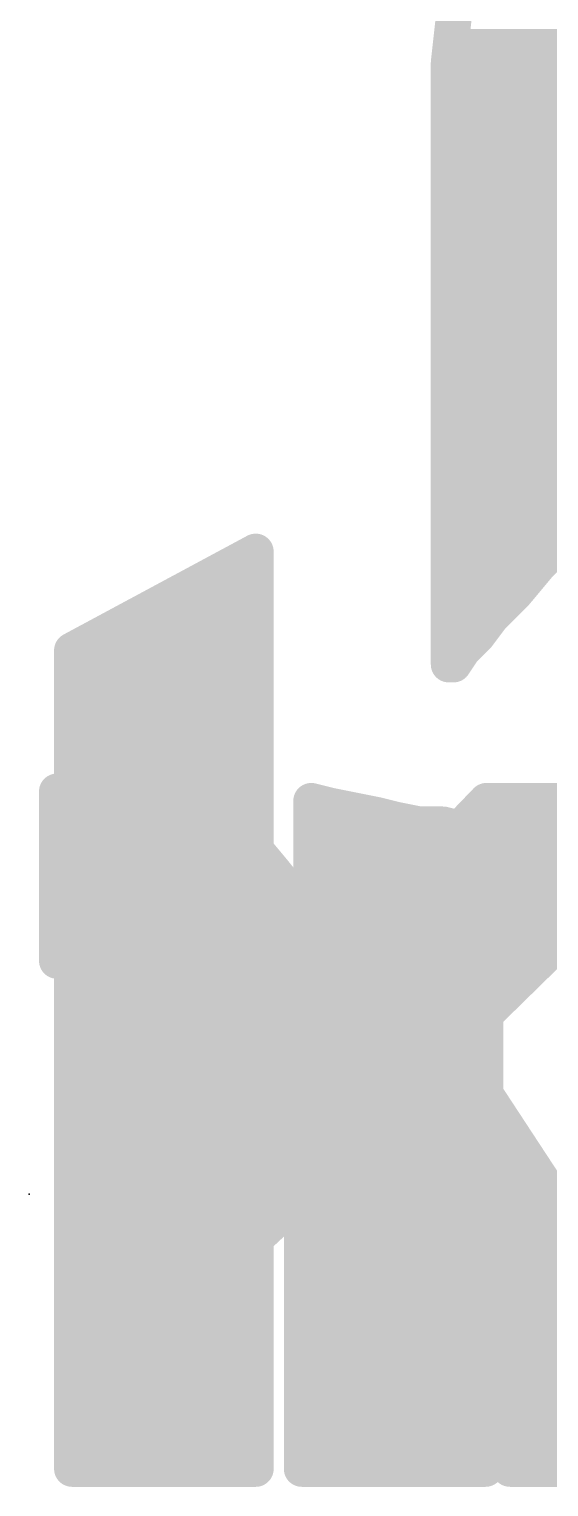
# Model space of a CAD drawing. Extents: x -31.8 to 54.9, y -10.7 to 32.8.
# Drawn here: x 12.7 to 13.803, y 20.714 to 23.812 of the extents above; entities that cross this region are included whole.
import ezdxf

# ---------------------------------------------------------------- set-up
doc = ezdxf.new("R2010")
doc.units = 0
for name, color, linetype in [('21', 41, 'CONTINUOUS'), ('22', 40, 'CONTINUOUS'), ('23', 53, 'CONTINUOUS'), ('24', 53, 'CONTINUOUS')]:
    doc.layers.add(name, color=color, linetype=linetype)

msp = doc.modelspace()

# ---------------------------------------------------------------- linework, layer by layer
at = {"layer": '21', "const_width": 0.0762}
for points in [[(13.611, 23.922), (13.591, 23.742)], [(13.5946, 23.7744), (15.2567, 23.7744)], [(13.591, 23.742), (13.591, 22.462)], [(13.591, 23.6982), (15.2355, 23.6982)], [(13.591, 23.622), (15.1977, 23.622)], [(13.591, 23.5458), (15.1553, 23.5458)], [(13.591, 23.4696), (15.1058, 23.4696)], [(13.591, 23.3934), (15.0424, 23.3934)], [(13.591, 23.3172), (14.9641, 23.3172)], [(13.591, 23.241), (14.866, 23.241)], [(13.591, 23.1648), (14.708, 23.1648)], [(13.591, 23.0886), (14.1987, 23.0886)], [(13.591, 23.0124), (14.0965, 23.0124)], [(13.591, 22.9362), (14.0245, 22.9362)], [(13.591, 22.86), (13.949, 22.86)], [(13.841, 22.732), (13.891, 22.802)], [(13.591, 22.7838), (13.878, 22.7838)], [(13.591, 22.7076), (13.8166, 22.7076)], [(13.781, 22.672), (13.841, 22.732)], [(12.791, 22.492), (13.181, 22.702)], [(13.181, 22.702), (13.181, 21.662)], [(13.731, 22.612), (13.781, 22.672)], [(13.0499, 22.6314), (13.181, 22.6314)], [(13.591, 22.6314), (13.7472, 22.6314)], [(13.681, 22.562), (13.731, 22.612)], [(12.9084, 22.5552), (13.181, 22.5552)], [(13.591, 22.5552), (13.6759, 22.5552)], [(13.651, 22.522), (13.681, 22.562)], [(13.621, 22.492), (13.651, 22.522)], [(12.791, 20.752), (12.791, 22.492)], [(13.601, 22.462), (13.621, 22.492)], [(12.791, 22.479), (13.181, 22.479)], [(13.591, 22.479), (13.6123, 22.479)], [(13.591, 22.462), (13.601, 22.462)], [(12.791, 22.4028), (13.181, 22.4028)], [(12.791, 22.3266), (13.181, 22.3266)], [(12.791, 22.2504), (13.181, 22.2504)], [(12.791, 22.1742), (13.181, 22.1742)], [(13.181, 21.662), (13.671, 22.172)], [(14.131, 22.172), (13.601, 21.652)], [(13.671, 22.172), (14.131, 22.172)], [(12.791, 22.098), (13.181, 22.098)], [(13.5999, 22.098), (14.0556, 22.098)], [(12.791, 22.0218), (13.181, 22.0218)], [(13.5267, 22.0218), (13.9779, 22.0218)], [(12.791, 21.9456), (13.181, 21.9456)], [(13.4535, 21.9456), (13.9002, 21.9456)], [(12.791, 21.8694), (13.181, 21.8694)], [(13.3803, 21.8694), (13.8226, 21.8694)], [(12.791, 21.7932), (13.181, 21.7932)], [(13.3071, 21.7932), (13.7449, 21.7932)], [(12.791, 21.717), (13.181, 21.717)], [(13.2338, 21.717), (13.6673, 21.717)], [(13.601, 21.652), (14.191, 20.752)], [(12.791, 21.6408), (13.6083, 21.6408)], [(12.791, 21.5646), (13.6583, 21.5646)], [(12.791, 21.4884), (13.7082, 21.4884)], [(12.791, 21.4122), (13.7582, 21.4122)], [(13.331, 21.382), (13.181, 21.242)], [(13.721, 20.752), (13.331, 21.382)], [(12.791, 21.336), (13.2817, 21.336)], [(13.3595, 21.336), (13.8082, 21.336)], [(12.791, 21.2598), (13.2001, 21.2598)], [(13.4067, 21.2598), (13.8581, 21.2598)], [(13.181, 21.242), (13.181, 20.752)], [(12.791, 21.1836), (13.181, 21.1836)], [(13.4538, 21.1836), (13.9081, 21.1836)], [(12.791, 21.1074), (13.181, 21.1074)], [(13.501, 21.1074), (13.958, 21.1074)], [(12.791, 21.0312), (13.181, 21.0312)], [(13.5482, 21.0312), (14.008, 21.0312)], [(12.791, 20.955), (13.181, 20.955)], [(13.5953, 20.955), (14.0579, 20.955)], [(12.791, 20.8788), (13.181, 20.8788)], [(13.6425, 20.8788), (14.1079, 20.8788)], [(12.791, 20.8026), (13.181, 20.8026)], [(13.6897, 20.8026), (14.1578, 20.8026)], [(13.181, 20.752), (12.791, 20.752)], [(14.191, 20.752), (13.721, 20.752)]]:
    msp.add_lwpolyline(points, dxfattribs=at)
at = {"layer": '21', "const_width": 0.0381}
for points in [[(13.5946, 23.7934, 1), (13.5946, 23.7553)], [(13.6101, 23.742, 1), (13.572, 23.742)], [(13.5721, 23.7441, 1), (13.6099, 23.7399)], [(13.591, 23.7172, 1), (13.591, 23.6791)], [(13.591, 23.641, 1), (13.591, 23.6029)], [(13.591, 23.5648, 1), (13.591, 23.5267)], [(13.591, 23.4886, 1), (13.591, 23.4505)], [(13.591, 23.4124, 1), (13.591, 23.3743)], [(13.591, 23.3362, 1), (13.591, 23.2981)], [(13.591, 23.26, 1), (13.591, 23.2219)], [(13.591, 23.1838, 1), (13.591, 23.1457)], [(13.591, 23.1076, 1), (13.591, 23.0695)], [(13.591, 23.0314, 1), (13.591, 22.9933)], [(13.591, 22.9552, 1), (13.591, 22.9171)], [(13.591, 22.879, 1), (13.591, 22.8409)], [(13.591, 22.8028, 1), (13.591, 22.7647)], [(13.591, 22.7266, 1), (13.591, 22.6885)], [(13.8166, 22.6885, 1), (13.8166, 22.7266)], [(13.8255, 22.7431, 1), (13.8565, 22.7209)], [(13.2001, 22.702, 1), (13.162, 22.702)], [(13.19, 22.6852, 1), (13.172, 22.7188)], [(13.7675, 22.6855, 1), (13.7945, 22.6585)], [(13.7956, 22.6598, 1), (13.7664, 22.6842)], [(13.0499, 22.6505, 1), (13.0499, 22.6124)], [(13.181, 22.6124, 1), (13.181, 22.6505)], [(13.591, 22.6505, 1), (13.591, 22.6124)], [(13.7472, 22.6124, 1), (13.7472, 22.6505)], [(13.7164, 22.6242, 1), (13.7456, 22.5998)], [(13.7445, 22.5985, 1), (13.7175, 22.6255)], [(12.9084, 22.5743, 1), (12.9084, 22.5362)], [(13.181, 22.5362, 1), (13.181, 22.5743)], [(13.591, 22.5743, 1), (13.591, 22.5362)], [(13.6675, 22.5755, 1), (13.6945, 22.5485)], [(13.6962, 22.5506, 1), (13.6658, 22.5734)], [(13.6759, 22.5362, 1), (13.6759, 22.5743)], [(13.6645, 22.5085, 1), (13.6375, 22.5355)], [(12.782, 22.5088, 1), (12.8, 22.4752)], [(12.8101, 22.492, 1), (12.772, 22.492)], [(13.6369, 22.4814, 1), (13.6051, 22.5026)], [(13.6358, 22.5334, 1), (13.6662, 22.5106)], [(12.791, 22.4981, 1), (12.791, 22.46)], [(13.181, 22.46, 1), (13.181, 22.4981)], [(13.591, 22.4981, 1), (13.591, 22.46)], [(13.591, 22.481, 1), (13.591, 22.4429)], [(13.601, 22.4429, 1), (13.601, 22.481)], [(13.6075, 22.5055, 1), (13.6345, 22.4785)], [(13.6123, 22.46, 1), (13.6123, 22.4981)], [(13.572, 22.462, 1), (13.6101, 22.462)], [(13.5851, 22.4726, 1), (13.6169, 22.4514)], [(12.791, 22.4219, 1), (12.791, 22.3838)], [(13.181, 22.3838, 1), (13.181, 22.4219)], [(12.791, 22.3457, 1), (12.791, 22.3076)], [(13.181, 22.3076, 1), (13.181, 22.3457)], [(12.791, 22.2695, 1), (12.791, 22.2314)], [(13.181, 22.2314, 1), (13.181, 22.2695)], [(12.791, 22.1933, 1), (12.791, 22.1552)], [(13.181, 22.1552, 1), (13.181, 22.1933)], [(13.671, 22.1911, 1), (13.671, 22.153)], [(13.6847, 22.1588, 1), (13.6573, 22.1852)], [(12.791, 22.1171, 1), (12.791, 22.079)], [(13.181, 22.079, 1), (13.181, 22.1171)], [(13.5999, 22.1171, 1), (13.5999, 22.079)], [(12.791, 22.0409, 1), (12.791, 22.0028)], [(13.181, 22.0028, 1), (13.181, 22.0409)], [(13.5267, 22.0409, 1), (13.5267, 22.0028)], [(12.791, 21.9647, 1), (12.791, 21.9266)], [(13.181, 21.9266, 1), (13.181, 21.9647)], [(13.4535, 21.9647, 1), (13.4535, 21.9266)], [(12.791, 21.8885, 1), (12.791, 21.8504)], [(13.181, 21.8504, 1), (13.181, 21.8885)], [(13.3803, 21.8885, 1), (13.3803, 21.8504)], [(12.791, 21.8123, 1), (12.791, 21.7742)], [(13.181, 21.7742, 1), (13.181, 21.8123)], [(13.3071, 21.8123, 1), (13.3071, 21.7742)], [(13.7449, 21.7742, 1), (13.7449, 21.8123)], [(12.791, 21.7361, 1), (12.791, 21.698)], [(13.181, 21.698, 1), (13.181, 21.7361)], [(13.2338, 21.7361, 1), (13.2338, 21.698)], [(13.6673, 21.698, 1), (13.6673, 21.7361)], [(13.1673, 21.6752, 1), (13.1947, 21.6488)], [(13.6169, 21.6624, 1), (13.5851, 21.6416)], [(12.791, 21.6599, 1), (12.791, 21.6218)], [(13.162, 21.662, 1), (13.2001, 21.662)], [(13.5877, 21.6656, 1), (13.6143, 21.6384)], [(13.6083, 21.6218, 1), (13.6083, 21.6599)], [(12.791, 21.5837, 1), (12.791, 21.5456)], [(13.6583, 21.5456, 1), (13.6583, 21.5837)], [(12.791, 21.5075, 1), (12.791, 21.4694)], [(13.7082, 21.4694, 1), (13.7082, 21.5075)], [(12.791, 21.4313, 1), (12.791, 21.3932)], [(13.7582, 21.3932, 1), (13.7582, 21.4313)], [(13.3472, 21.392, 1), (13.3148, 21.372)], [(13.344, 21.3681, 1), (13.318, 21.3959)], [(12.791, 21.3551, 1), (12.791, 21.317)], [(13.2817, 21.317, 1), (13.2817, 21.3551)], [(13.3595, 21.3551, 1), (13.3595, 21.317)], [(13.8082, 21.317, 1), (13.8082, 21.3551)], [(12.791, 21.2789, 1), (12.791, 21.2408)], [(13.2001, 21.2408, 1), (13.2001, 21.2789)], [(13.4067, 21.2789, 1), (13.4067, 21.2408)], [(13.168, 21.2559, 1), (13.194, 21.2281)], [(13.2001, 21.242, 1), (13.162, 21.242)], [(12.791, 21.2027, 1), (12.791, 21.1646)], [(13.181, 21.1646, 1), (13.181, 21.2027)], [(13.4538, 21.2027, 1), (13.4538, 21.1646)], [(12.791, 21.1265, 1), (12.791, 21.0884)], [(13.181, 21.0884, 1), (13.181, 21.1265)], [(13.501, 21.1265, 1), (13.501, 21.0884)], [(12.791, 21.0503, 1), (12.791, 21.0122)], [(13.181, 21.0122, 1), (13.181, 21.0503)], [(13.5482, 21.0503, 1), (13.5482, 21.0122)], [(12.791, 20.9741, 1), (12.791, 20.936)], [(13.181, 20.936, 1), (13.181, 20.9741)], [(13.5953, 20.9741, 1), (13.5953, 20.936)], [(12.791, 20.8979, 1), (12.791, 20.8598)], [(13.181, 20.8598, 1), (13.181, 20.8979)], [(13.6425, 20.8979, 1), (13.6425, 20.8598)], [(12.791, 20.8217, 1), (12.791, 20.7836)], [(13.181, 20.7836, 1), (13.181, 20.8217)], [(13.6897, 20.8217, 1), (13.6897, 20.7836)], [(12.791, 20.7711, 1), (12.791, 20.733)], [(12.772, 20.752, 1), (12.8101, 20.752)], [(13.162, 20.752, 1), (13.2001, 20.752)], [(13.181, 20.733, 1), (13.181, 20.7711)], [(13.721, 20.7711, 1), (13.721, 20.733)], [(13.7048, 20.742, 1), (13.7372, 20.762)]]:
    msp.add_lwpolyline(points, format="xyb", dxfattribs=at)
at = {"layer": '22', "const_width": 0.0762}
for points in [[(12.769, 22.192), (12.759, 22.192)], [(12.759, 22.192), (12.759, 21.832)], [(12.779, 22.202), (12.769, 22.192)], [(12.919, 22.202), (12.779, 22.202)], [(12.989, 22.182), (12.919, 22.202)], [(13.049, 22.162), (12.989, 22.182)], [(12.759, 22.1742), (13.0124, 22.1742)], [(13.119, 22.122), (13.049, 22.162)], [(13.339, 22.162), (13.299, 22.172)], [(13.299, 22.172), (13.299, 21.902)], [(13.439, 22.142), (13.339, 22.162)], [(13.169, 22.082), (13.119, 22.122)], [(13.479, 22.132), (13.439, 22.142)], [(13.529, 22.122), (13.479, 22.132)], [(13.579, 22.122), (13.529, 22.122)], [(13.619, 22.112), (13.579, 22.122)], [(12.759, 22.098), (13.149, 22.098)], [(13.299, 22.098), (13.669, 22.098)], [(13.669, 22.102), (13.619, 22.112)], [(13.669, 20.752), (13.669, 22.102)], [(13.219, 22.022), (13.169, 22.082)], [(12.759, 22.0218), (13.2192, 22.0218)], [(13.259, 21.972), (13.219, 22.022)], [(13.299, 22.0218), (13.669, 22.0218)], [(13.299, 21.902), (13.259, 21.972)], [(12.759, 21.9456), (13.2741, 21.9456)], [(13.299, 21.9456), (13.669, 21.9456)], [(12.759, 21.8694), (13.669, 21.8694)], [(12.769, 21.832), (12.789, 21.842)], [(12.789, 21.842), (12.899, 21.842)], [(12.899, 21.842), (12.999, 21.832)], [(12.759, 21.832), (12.769, 21.832)], [(12.999, 21.832), (13.079, 21.812)], [(13.079, 21.812), (13.149, 21.772)], [(13.1119, 21.7932), (13.669, 21.7932)], [(13.149, 21.772), (13.199, 21.712)], [(13.1948, 21.717), (13.669, 21.717)], [(13.199, 21.712), (13.239, 21.642)], [(13.239, 21.642), (13.259, 21.572)], [(13.2393, 21.6408), (13.669, 21.6408)], [(13.259, 21.572), (13.279, 21.482)], [(13.2606, 21.5646), (13.669, 21.5646)], [(13.2776, 21.4884), (13.669, 21.4884)], [(13.279, 21.482), (13.279, 20.752)], [(13.279, 21.4122), (13.669, 21.4122)], [(13.279, 21.336), (13.669, 21.336)], [(13.279, 21.2598), (13.669, 21.2598)], [(13.279, 21.1836), (13.669, 21.1836)], [(13.279, 21.1074), (13.669, 21.1074)], [(13.279, 21.0312), (13.669, 21.0312)], [(13.279, 20.955), (13.669, 20.955)], [(13.279, 20.8788), (13.669, 20.8788)], [(13.279, 20.8026), (13.669, 20.8026)], [(13.849, 20.772), (13.839, 20.762)], [(13.839, 20.762), (13.839, 20.752)], [(13.279, 20.752), (13.669, 20.752)], [(13.839, 20.752), (14.229, 20.752)]]:
    msp.add_lwpolyline(points, dxfattribs=at)
at = {"layer": '22', "const_width": 0.0381}
for points in [[(12.759, 22.2111, 1), (12.759, 22.173)], [(12.7781, 22.192, 1), (12.74, 22.192)], [(12.7555, 22.2055, 1), (12.7825, 22.1785)], [(12.779, 22.2211, 1), (12.779, 22.183)], [(12.7925, 22.1885, 1), (12.7655, 22.2155)], [(12.769, 22.173, 1), (12.769, 22.2111)], [(12.9242, 22.2203, 1), (12.9138, 22.1837)], [(12.919, 22.183, 1), (12.919, 22.2211)], [(12.995, 22.2001, 1), (12.983, 22.1639)], [(12.9838, 22.1637, 1), (12.9942, 22.2003)], [(12.759, 22.1933, 1), (12.759, 22.1552)], [(13.0124, 22.1552, 1), (13.0124, 22.1933)], [(13.0585, 22.1785, 1), (13.0395, 22.1455)], [(13.043, 22.1439, 1), (13.055, 22.1801)], [(13.3036, 22.1905, 1), (13.2944, 22.1535)], [(13.3181, 22.172, 1), (13.28, 22.172)], [(13.3427, 22.1807, 1), (13.3353, 22.1433)], [(13.3344, 22.1435, 1), (13.3436, 22.1805)], [(13.1309, 22.1369, 1), (13.1071, 22.1071)], [(13.1095, 22.1055, 1), (13.1285, 22.1385)], [(13.4436, 22.1605, 1), (13.4344, 22.1235)], [(13.4353, 22.1233, 1), (13.4427, 22.1607)], [(13.4827, 22.1507, 1), (13.4753, 22.1133)], [(13.4744, 22.1135, 1), (13.4836, 22.1505)], [(13.529, 22.141, 1), (13.529, 22.1029)], [(13.5253, 22.1033, 1), (13.5327, 22.1407)], [(13.5836, 22.1405, 1), (13.5744, 22.1035)], [(13.579, 22.1029, 1), (13.579, 22.141)], [(12.759, 22.1171, 1), (12.759, 22.079)], [(13.149, 22.079, 1), (13.149, 22.1171)], [(13.299, 22.1171, 1), (13.299, 22.079)], [(13.6227, 22.1307, 1), (13.6153, 22.0933)], [(13.6144, 22.0935, 1), (13.6236, 22.1305)], [(13.6881, 22.102, 1), (13.65, 22.102)], [(13.6653, 22.0833, 1), (13.6727, 22.1207)], [(13.669, 22.079, 1), (13.669, 22.1171)], [(13.1836, 22.0942, 1), (13.1544, 22.0698)], [(13.1571, 22.0671, 1), (13.1809, 22.0969)], [(12.759, 22.0409, 1), (12.759, 22.0028)], [(13.2339, 22.0339, 1), (13.2041, 22.0101)], [(13.2044, 22.0098, 1), (13.2336, 22.0342)], [(13.2192, 22.0028, 1), (13.2192, 22.0409)], [(13.299, 22.0409, 1), (13.299, 22.0028)], [(13.669, 22.0028, 1), (13.669, 22.0409)], [(13.2755, 21.9815, 1), (13.2425, 21.9625)], [(13.2441, 21.9601, 1), (13.2739, 21.9839)], [(12.759, 21.9647, 1), (12.759, 21.9266)], [(13.2741, 21.9266, 1), (13.2741, 21.9647)], [(13.299, 21.9647, 1), (13.299, 21.9266)], [(13.669, 21.9266, 1), (13.669, 21.9647)], [(12.759, 21.8885, 1), (12.759, 21.8504)], [(13.28, 21.902, 1), (13.3181, 21.902)], [(13.2825, 21.8925, 1), (13.3155, 21.9115)], [(13.669, 21.8504, 1), (13.669, 21.8885)], [(12.789, 21.8611, 1), (12.789, 21.823)], [(12.7975, 21.825, 1), (12.7805, 21.859)], [(12.9009, 21.861, 1), (12.8971, 21.823)], [(12.899, 21.823, 1), (12.899, 21.8611)], [(12.759, 21.8511, 1), (12.759, 21.813)], [(12.74, 21.832, 1), (12.7781, 21.832)], [(12.7605, 21.849, 1), (12.7775, 21.815)], [(12.769, 21.813, 1), (12.769, 21.8511)], [(13.0036, 21.8505, 1), (12.9944, 21.8135)], [(12.9971, 21.813, 1), (13.0009, 21.851)], [(13.0885, 21.8285, 1), (13.0695, 21.7955)], [(13.0744, 21.7935, 1), (13.0836, 21.8305)], [(13.1119, 21.8123, 1), (13.1119, 21.7742)], [(13.669, 21.7742, 1), (13.669, 21.8123)], [(13.1636, 21.7842, 1), (13.1344, 21.7598)], [(13.1395, 21.7555, 1), (13.1585, 21.7885)], [(13.1948, 21.7361, 1), (13.1948, 21.698)], [(13.669, 21.698, 1), (13.669, 21.7361)], [(13.2155, 21.7215, 1), (13.1825, 21.7025)], [(13.1844, 21.6998, 1), (13.2136, 21.7242)], [(13.2573, 21.6472, 1), (13.2207, 21.6368)], [(13.2393, 21.6599, 1), (13.2393, 21.6218)], [(13.2225, 21.6325, 1), (13.2555, 21.6515)], [(13.669, 21.6218, 1), (13.669, 21.6599)], [(13.2776, 21.5761, 1), (13.2404, 21.5679)], [(13.2606, 21.5837, 1), (13.2606, 21.5456)], [(13.669, 21.5456, 1), (13.669, 21.5837)], [(13.2407, 21.5668, 1), (13.2773, 21.5772)], [(13.2776, 21.5075, 1), (13.2776, 21.4694)], [(13.298, 21.482, 1), (13.2599, 21.482)], [(13.2604, 21.4779, 1), (13.2976, 21.4861)], [(13.669, 21.4694, 1), (13.669, 21.5075)], [(13.279, 21.4313, 1), (13.279, 21.3932)], [(13.669, 21.3932, 1), (13.669, 21.4313)], [(13.279, 21.3551, 1), (13.279, 21.317)], [(13.669, 21.317, 1), (13.669, 21.3551)], [(13.279, 21.2789, 1), (13.279, 21.2408)], [(13.669, 21.2408, 1), (13.669, 21.2789)], [(13.279, 21.2027, 1), (13.279, 21.1646)], [(13.669, 21.1646, 1), (13.669, 21.2027)], [(13.279, 21.1265, 1), (13.279, 21.0884)], [(13.669, 21.0884, 1), (13.669, 21.1265)], [(13.279, 21.0503, 1), (13.279, 21.0122)], [(13.669, 21.0122, 1), (13.669, 21.0503)], [(13.279, 20.9741, 1), (13.279, 20.936)], [(13.669, 20.936, 1), (13.669, 20.9741)], [(13.279, 20.8979, 1), (13.279, 20.8598)], [(13.669, 20.8598, 1), (13.669, 20.8979)], [(13.279, 20.8217, 1), (13.279, 20.7836)], [(13.669, 20.7836, 1), (13.669, 20.8217)], [(13.8255, 20.7755, 1), (13.8525, 20.7485)], [(13.8581, 20.762, 1), (13.82, 20.762)], [(13.279, 20.7711, 1), (13.279, 20.733)], [(13.2599, 20.752, 1), (13.298, 20.752)], [(13.65, 20.752, 1), (13.6881, 20.752)], [(13.669, 20.733, 1), (13.669, 20.7711)], [(13.839, 20.7711, 1), (13.839, 20.733)], [(13.82, 20.752, 1), (13.8581, 20.752)]]:
    msp.add_lwpolyline(points, format="xyb", dxfattribs=at)
at = {"layer": '23'}
msp.add_point((12.7, 21.336), dxfattribs=at)
at = {"layer": '24'}
msp.add_point((12.7, 21.336), dxfattribs=at)

doc.saveas('drawing.dxf')
